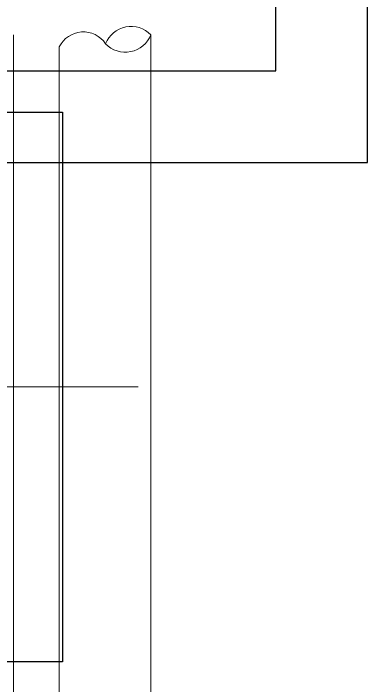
# Model space of a CAD drawing. Header units: inches. Extents: x 8618018 to 8935006, y 2431589 to 2567223.
# Drawn here: x 8667283 to 8667669, y 2518764 to 2519497 of the extents above; entities that cross this region are included whole.
import ezdxf

# ---------------------------------------------------------------- set-up
doc = ezdxf.new("R2010")
doc.units = ezdxf.units.IN
doc.header["$MEASUREMENT"] = 0
doc.linetypes.add('CENTER', pattern=[2, 1.25, -0.25, 0.25, -0.25])
doc.layers.add('CCT', color=4, linetype='Continuous')
doc.layers.add('Civil', color=252, linetype='Continuous')
doc.layers.add('CL', color=252, linetype='CENTER', lineweight=5)
doc.layers.add('PCT', color=2, linetype='Continuous', lineweight=15)

# ---------------------------------------------------------------- blocks, each defined once
blk = doc.blocks.new('GA CRM')
at = {"layer": 'Civil', "ltscale": 25}
blk.add_lwpolyline([(36355, 48049.75), (39255, 48049.75), (39255, 47449.75), (36355, 47449.75)], close=True, dxfattribs=at)
at = {"layer": 'CL', "ltscale": 0.4}
blk.add_line((36272.5, 47749.75), (39337.5, 47749.75), dxfattribs=at)

msp = doc.modelspace()

# ---------------------------------------------------------------- block references
at = {"color": 252}
msp.add_blockref('GA CRM', (8628081, 2471340), dxfattribs=at)

# ---------------------------------------------------------------- next in the draw order: linework, layer by layer
at = {"color": 7}
for points in [[(8666969, 2519334.62), (8667669, 2519334.62), (8667669, 2520034.62), (8666969, 2520034.62)], [(8667069, 2519434.62), (8667569, 2519434.62), (8667569, 2519934.62), (8667069, 2519934.62)]]:
    msp.add_lwpolyline(points, close=True, dxfattribs=at)
at = {"layer": 'CCT', "color": 4, "lineweight": 0, "ltscale": 300}
msp.add_line((8667282.53, 2519474.1), (8667282.53, 2518438.85), dxfattribs=at)
at = {"layer": 'PCT', "color": 2, "lineweight": 0, "ltscale": 300}
for p, q in [((8667432.53, 2519474.1), (8667432.53, 2518438.85)), ((8667332.53, 2519460.76), (8667332.53, 2518430.19))]:
    msp.add_line(p, q, dxfattribs=at)
for centre, radius, start, end in [((8667411.01, 2519453.07), 30.09, 44.33811, 158.33623), ((8667358.76, 2519447.99), 29.18, 33.68473, 154.04833), ((8667404.56, 2519485.2), 30.09, 224.33811, 338.33623)]:
    msp.add_arc(centre, radius, start, end, dxfattribs=at)

doc.saveas('drawing.dxf')
